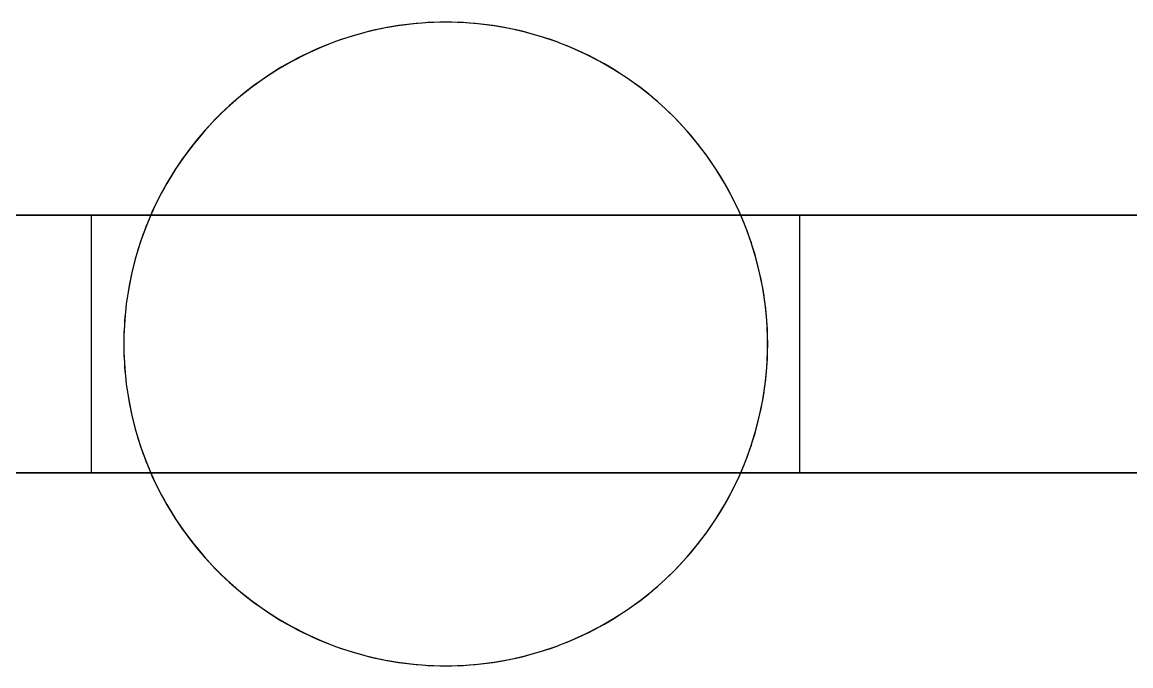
# Model space of a CAD drawing. Header units: millimetres. Extents: x -5 to 104, y -23 to 24.
# Drawn here: x 18.242 to 19.964, y -0.3 to 0.7 of the extents above; entities that cross this region are included whole.
import ezdxf

# ---------------------------------------------------------------- set-up
doc = ezdxf.new("R2010")
doc.units = ezdxf.units.MM
doc.linetypes.add('DASHED', pattern=[1.524, 1.27, -0.254])
doc.layers.add('HIDDEN', color=8, linetype='DASHED')
doc.layers.add('VISIBLE', color=7, linetype='CONTINUOUS')

msp = doc.modelspace()

# ---------------------------------------------------------------- linework, layer by layer
at = {"layer": 'HIDDEN'}
for points in [[(18.9, 0.7), (18.87508, 0.69938), (18.85022, 0.69752), (18.82548, 0.69442), (18.80093, 0.69009), (18.77662, 0.68454), (18.75262, 0.67779), (18.72899, 0.66985), (18.70578, 0.66074), (18.68306, 0.65048), (18.66087, 0.63911), (18.63928, 0.62665), (18.61834, 0.61312), (18.5981, 0.59857), (18.57861, 0.58302), (18.55991, 0.56653), (18.54207, 0.54912), (18.52511, 0.53084), (18.50908, 0.51174), (18.49403, 0.49187), (18.47999, 0.47127), (18.46699, 0.45), (18.45506, 0.42811), (18.44425, 0.40564), (18.43456, 0.38267), (18.42604, 0.35924), (18.41869, 0.33542), (18.41254, 0.31126), (18.4076, 0.28682), (18.40388, 0.26217), (18.4014, 0.23737), (18.40016, 0.21247), (18.40016, 0.18753), (18.4014, 0.16263), (18.40388, 0.13783), (18.4076, 0.11318), (18.41254, 0.08874), (18.41869, 0.06458), (18.42604, 0.04076), (18.43456, 0.01733), (18.44425, -0.00564), (18.45506, -0.02811), (18.46699, -0.05), (18.47999, -0.07127), (18.49403, -0.09187), (18.50908, -0.11174), (18.52511, -0.13084), (18.54207, -0.14912), (18.55991, -0.16653), (18.57861, -0.18302), (18.5981, -0.19857), (18.61834, -0.21312), (18.63928, -0.22665), (18.66087, -0.23911), (18.68306, -0.25048), (18.70578, -0.26074), (18.72899, -0.26985), (18.75262, -0.27779), (18.77662, -0.28454), (18.80093, -0.29009), (18.82548, -0.29442), (18.85022, -0.29752), (18.87508, -0.29938), (18.9, -0.3)], [(18.9, -0.3), (18.92492, -0.29938), (18.94978, -0.29752), (18.97452, -0.29442), (18.99907, -0.29009), (19.02338, -0.28454), (19.04738, -0.27779), (19.07101, -0.26985), (19.09422, -0.26074), (19.11694, -0.25048), (19.13913, -0.23911), (19.16072, -0.22665), (19.18166, -0.21312), (19.2019, -0.19857), (19.22139, -0.18302), (19.24009, -0.16653), (19.25793, -0.14912), (19.27489, -0.13084), (19.29092, -0.11174), (19.30597, -0.09187), (19.32001, -0.07127), (19.33301, -0.05), (19.34494, -0.02811), (19.35575, -0.00564), (19.36544, 0.01733), (19.37396, 0.04076), (19.38131, 0.06458), (19.38746, 0.08874), (19.3924, 0.11318), (19.39612, 0.13783), (19.3986, 0.16263), (19.39984, 0.18753), (19.39984, 0.21247), (19.3986, 0.23737), (19.39612, 0.26217), (19.3924, 0.28682), (19.38746, 0.31126), (19.38131, 0.33542), (19.37396, 0.35924), (19.36544, 0.38267), (19.35575, 0.40564), (19.34494, 0.42811), (19.33301, 0.45), (19.32001, 0.47127), (19.30597, 0.49187), (19.29092, 0.51174), (19.27489, 0.53084), (19.25793, 0.54912), (19.24009, 0.56653), (19.22139, 0.58302), (19.2019, 0.59857), (19.18166, 0.61312), (19.16072, 0.62665), (19.13913, 0.63911), (19.11694, 0.65048), (19.09422, 0.66074), (19.07101, 0.66985), (19.04738, 0.67779), (19.02338, 0.68454), (18.99907, 0.69009), (18.97452, 0.69442), (18.94978, 0.69752), (18.92492, 0.69938), (18.9, 0.7)], [(19.96905, 0.4), (19.88492, 0.4), (19.80079, 0.4), (19.71667, 0.4), (19.63254, 0.4), (19.54841, 0.4), (19.46429, 0.4), (19.38016, 0.4), (19.29603, 0.4), (19.2119, 0.4), (19.12778, 0.4), (19.04365, 0.4), (18.95952, 0.4), (18.8754, 0.4), (18.79127, 0.4), (18.70714, 0.4), (18.62302, 0.4), (18.53889, 0.4), (18.45476, 0.4), (18.37063, 0.4), (18.28651, 0.4), (18.20238, 0.4)], [(18.20238, 0.4), (18.24444, 0.4), (18.28651, 0.4), (18.32857, 0.4), (18.37063, 0.4), (18.4127, 0.4), (18.45476, 0.4), (18.49683, 0.4), (18.53889, 0.4), (18.58095, 0.4), (18.62302, 0.4), (18.66508, 0.4), (18.70714, 0.4), (18.74921, 0.4), (18.79127, 0.4), (18.83333, 0.4), (18.8754, 0.4), (18.91746, 0.4), (18.95952, 0.4), (19.00159, 0.4), (19.04365, 0.4), (19.08571, 0.4), (19.12778, 0.4), (19.16984, 0.4), (19.2119, 0.4), (19.25397, 0.4), (19.29603, 0.4), (19.3381, 0.4), (19.38016, 0.4), (19.42222, 0.4), (19.46429, 0.4), (19.50635, 0.4), (19.54841, 0.4), (19.59048, 0.4), (19.63254, 0.4), (19.6746, 0.4), (19.71667, 0.4), (19.75873, 0.4), (19.80079, 0.4), (19.84286, 0.4), (19.88492, 0.4), (19.92698, 0.4), (19.96905, 0.4)], [(19.98571, 0.4), (19.84921, 0.4), (19.7127, 0.4), (19.57619, 0.4), (19.43968, 0.4), (19.30317, 0.4), (19.16667, 0.4), (19.03016, 0.4), (18.89365, 0.4), (18.75714, 0.4), (18.62063, 0.4), (18.48413, 0.4), (18.34762, 0.4), (18.21111, 0.4)], [(19.45, 0.4), (19.43254, 0.4), (19.41508, 0.4), (19.39762, 0.4), (19.38016, 0.4), (19.3627, 0.4), (19.34524, 0.4), (19.32778, 0.4), (19.31032, 0.4), (19.29286, 0.4), (19.2754, 0.4), (19.25794, 0.4), (19.24048, 0.4), (19.22302, 0.4), (19.20556, 0.4), (19.1881, 0.4), (19.17063, 0.4), (19.15317, 0.4), (19.13571, 0.4), (19.11825, 0.4), (19.10079, 0.4), (19.08333, 0.4), (19.06587, 0.4), (19.04841, 0.4), (19.03095, 0.4), (19.01349, 0.4), (18.99603, 0.4), (18.97857, 0.4), (18.96111, 0.4), (18.94365, 0.4), (18.92619, 0.4), (18.90873, 0.4), (18.89127, 0.4), (18.87381, 0.4), (18.85635, 0.4), (18.83889, 0.4), (18.82143, 0.4), (18.80397, 0.4), (18.78651, 0.4), (18.76905, 0.4), (18.75159, 0.4), (18.73413, 0.4), (18.71667, 0.4), (18.69921, 0.4), (18.68175, 0.4), (18.66429, 0.4), (18.64683, 0.4), (18.62937, 0.4), (18.6119, 0.4), (18.59444, 0.4), (18.57698, 0.4), (18.55952, 0.4), (18.54206, 0.4), (18.5246, 0.4), (18.50714, 0.4), (18.48968, 0.4), (18.47222, 0.4), (18.45476, 0.4), (18.4373, 0.4), (18.41984, 0.4), (18.40238, 0.4), (18.38492, 0.4), (18.36746, 0.4), (18.35, 0.4)], [(18.35, 0.4), (18.35873, 0.4), (18.36746, 0.4), (18.37619, 0.4), (18.38492, 0.4), (18.39365, 0.4), (18.40238, 0.4), (18.41111, 0.4), (18.41984, 0.4), (18.42857, 0.4), (18.4373, 0.4), (18.44603, 0.4), (18.45476, 0.4), (18.46349, 0.4), (18.47222, 0.4), (18.48095, 0.4), (18.48968, 0.4), (18.49841, 0.4), (18.50714, 0.4), (18.51587, 0.4), (18.5246, 0.4), (18.53333, 0.4), (18.54206, 0.4), (18.55079, 0.4), (18.55952, 0.4), (18.56825, 0.4), (18.57698, 0.4), (18.58571, 0.4), (18.59444, 0.4), (18.60317, 0.4), (18.6119, 0.4), (18.62063, 0.4), (18.62937, 0.4), (18.6381, 0.4), (18.64683, 0.4), (18.65556, 0.4), (18.66429, 0.4), (18.67302, 0.4), (18.68175, 0.4), (18.69048, 0.4), (18.69921, 0.4), (18.70794, 0.4), (18.71667, 0.4), (18.7254, 0.4), (18.73413, 0.4), (18.74286, 0.4), (18.75159, 0.4), (18.76032, 0.4), (18.76905, 0.4), (18.77778, 0.4), (18.78651, 0.4), (18.79524, 0.4), (18.80397, 0.4), (18.8127, 0.4), (18.82143, 0.4), (18.83016, 0.4), (18.83889, 0.4), (18.84762, 0.4), (18.85635, 0.4), (18.86508, 0.4), (18.87381, 0.4), (18.88254, 0.4), (18.89127, 0.4), (18.9, 0.4)], [(19.45, 0.4), (19.43254, 0.4), (19.41508, 0.4), (19.39762, 0.4), (19.38016, 0.4), (19.3627, 0.4), (19.34524, 0.4), (19.32778, 0.4), (19.31032, 0.4), (19.29286, 0.4), (19.2754, 0.4), (19.25794, 0.4), (19.24048, 0.4), (19.22302, 0.4), (19.20556, 0.4), (19.1881, 0.4), (19.17063, 0.4), (19.15317, 0.4), (19.13571, 0.4), (19.11825, 0.4), (19.10079, 0.4), (19.08333, 0.4), (19.06587, 0.4), (19.04841, 0.4), (19.03095, 0.4), (19.01349, 0.4), (18.99603, 0.4), (18.97857, 0.4), (18.96111, 0.4), (18.94365, 0.4), (18.92619, 0.4), (18.90873, 0.4), (18.89127, 0.4), (18.87381, 0.4), (18.85635, 0.4), (18.83889, 0.4), (18.82143, 0.4), (18.80397, 0.4), (18.78651, 0.4), (18.76905, 0.4), (18.75159, 0.4), (18.73413, 0.4), (18.71667, 0.4), (18.69921, 0.4), (18.68175, 0.4), (18.66429, 0.4), (18.64683, 0.4), (18.62937, 0.4), (18.6119, 0.4), (18.59444, 0.4), (18.57698, 0.4), (18.55952, 0.4), (18.54206, 0.4), (18.5246, 0.4), (18.50714, 0.4), (18.48968, 0.4), (18.47222, 0.4), (18.45476, 0.4), (18.4373, 0.4), (18.41984, 0.4), (18.40238, 0.4), (18.38492, 0.4), (18.36746, 0.4), (18.35, 0.4)], [(18.35, 0.4), (18.35873, 0.4), (18.36746, 0.4), (18.37619, 0.4), (18.38492, 0.4), (18.39365, 0.4), (18.40238, 0.4), (18.41111, 0.4), (18.41984, 0.4), (18.42857, 0.4), (18.4373, 0.4), (18.44603, 0.4), (18.45476, 0.4), (18.46349, 0.4), (18.47222, 0.4), (18.48095, 0.4), (18.48968, 0.4), (18.49841, 0.4), (18.50714, 0.4), (18.51587, 0.4), (18.5246, 0.4), (18.53333, 0.4), (18.54206, 0.4), (18.55079, 0.4), (18.55952, 0.4), (18.56825, 0.4), (18.57698, 0.4), (18.58571, 0.4), (18.59444, 0.4), (18.60317, 0.4), (18.6119, 0.4), (18.62063, 0.4), (18.62937, 0.4), (18.6381, 0.4), (18.64683, 0.4), (18.65556, 0.4), (18.66429, 0.4), (18.67302, 0.4), (18.68175, 0.4), (18.69048, 0.4), (18.69921, 0.4), (18.70794, 0.4), (18.71667, 0.4), (18.7254, 0.4), (18.73413, 0.4), (18.74286, 0.4), (18.75159, 0.4), (18.76032, 0.4), (18.76905, 0.4), (18.77778, 0.4), (18.78651, 0.4), (18.79524, 0.4), (18.80397, 0.4), (18.8127, 0.4), (18.82143, 0.4), (18.83016, 0.4), (18.83889, 0.4), (18.84762, 0.4), (18.85635, 0.4), (18.86508, 0.4), (18.87381, 0.4), (18.88254, 0.4), (18.89127, 0.4), (18.9, 0.4)], [(18.35, 0), (18.35, 0.4)], [(18.35, 0), (18.35, 0.4)], [(18.44174, 0.4), (18.43917, 0.394), (18.43667, 0.38796), (18.43426, 0.38189), (18.43192, 0.37579), (18.42966, 0.36966), (18.42749, 0.3635), (18.42539, 0.35732), (18.42338, 0.3511), (18.42145, 0.34486), (18.41959, 0.3386), (18.41782, 0.33231), (18.41614, 0.326), (18.41453, 0.31967), (18.41301, 0.31332), (18.41157, 0.30695), (18.41022, 0.30056), (18.40894, 0.29415), (18.40776, 0.28773), (18.40665, 0.28129), (18.40563, 0.27484), (18.4047, 0.26837), (18.40385, 0.26189), (18.40308, 0.25541), (18.4024, 0.24891), (18.4018, 0.24241), (18.40129, 0.2359), (18.40086, 0.22938), (18.40052, 0.22285), (18.40027, 0.21633), (18.4001, 0.2098), (18.40001, 0.20327), (18.40001, 0.19673), (18.4001, 0.1902), (18.40027, 0.18367), (18.40052, 0.17715), (18.40086, 0.17062), (18.40129, 0.1641), (18.4018, 0.15759), (18.4024, 0.15109), (18.40308, 0.14459), (18.40385, 0.13811), (18.4047, 0.13163), (18.40563, 0.12516), (18.40665, 0.11871), (18.40776, 0.11227), (18.40894, 0.10585), (18.41022, 0.09944), (18.41157, 0.09305), (18.41301, 0.08668), (18.41453, 0.08033), (18.41614, 0.074), (18.41782, 0.06769), (18.41959, 0.0614), (18.42145, 0.05514), (18.42338, 0.0489), (18.42539, 0.04268), (18.42749, 0.0365), (18.42966, 0.03034), (18.43192, 0.02421), (18.43426, 0.01811), (18.43667, 0.01204), (18.43917, 0.006), (18.44174, 0)], [(18.9, 0.4), (18.90873, 0.4), (18.91746, 0.4), (18.92619, 0.4), (18.93492, 0.4), (18.94365, 0.4), (18.95238, 0.4), (18.96111, 0.4), (18.96984, 0.4), (18.97857, 0.4), (18.9873, 0.4), (18.99603, 0.4), (19.00476, 0.4), (19.01349, 0.4), (19.02222, 0.4), (19.03095, 0.4), (19.03968, 0.4), (19.04841, 0.4), (19.05714, 0.4), (19.06587, 0.4), (19.0746, 0.4), (19.08333, 0.4), (19.09206, 0.4), (19.10079, 0.4), (19.10952, 0.4), (19.11825, 0.4), (19.12698, 0.4), (19.13571, 0.4), (19.14444, 0.4), (19.15317, 0.4), (19.1619, 0.4), (19.17063, 0.4), (19.17937, 0.4), (19.1881, 0.4), (19.19683, 0.4), (19.20556, 0.4), (19.21429, 0.4), (19.22302, 0.4), (19.23175, 0.4), (19.24048, 0.4), (19.24921, 0.4), (19.25794, 0.4), (19.26667, 0.4), (19.2754, 0.4), (19.28413, 0.4), (19.29286, 0.4), (19.30159, 0.4), (19.31032, 0.4), (19.31905, 0.4), (19.32778, 0.4), (19.33651, 0.4), (19.34524, 0.4), (19.35397, 0.4), (19.3627, 0.4), (19.37143, 0.4), (19.38016, 0.4), (19.38889, 0.4), (19.39762, 0.4), (19.40635, 0.4), (19.41508, 0.4), (19.42381, 0.4), (19.43254, 0.4), (19.44127, 0.4), (19.45, 0.4)], [(18.9, 0.4), (18.90873, 0.4), (18.91746, 0.4), (18.92619, 0.4), (18.93492, 0.4), (18.94365, 0.4), (18.95238, 0.4), (18.96111, 0.4), (18.96984, 0.4), (18.97857, 0.4), (18.9873, 0.4), (18.99603, 0.4), (19.00476, 0.4), (19.01349, 0.4), (19.02222, 0.4), (19.03095, 0.4), (19.03968, 0.4), (19.04841, 0.4), (19.05714, 0.4), (19.06587, 0.4), (19.0746, 0.4), (19.08333, 0.4), (19.09206, 0.4), (19.10079, 0.4), (19.10952, 0.4), (19.11825, 0.4), (19.12698, 0.4), (19.13571, 0.4), (19.14444, 0.4), (19.15317, 0.4), (19.1619, 0.4), (19.17063, 0.4), (19.17937, 0.4), (19.1881, 0.4), (19.19683, 0.4), (19.20556, 0.4), (19.21429, 0.4), (19.22302, 0.4), (19.23175, 0.4), (19.24048, 0.4), (19.24921, 0.4), (19.25794, 0.4), (19.26667, 0.4), (19.2754, 0.4), (19.28413, 0.4), (19.29286, 0.4), (19.30159, 0.4), (19.31032, 0.4), (19.31905, 0.4), (19.32778, 0.4), (19.33651, 0.4), (19.34524, 0.4), (19.35397, 0.4), (19.3627, 0.4), (19.37143, 0.4), (19.38016, 0.4), (19.38889, 0.4), (19.39762, 0.4), (19.40635, 0.4), (19.41508, 0.4), (19.42381, 0.4), (19.43254, 0.4), (19.44127, 0.4), (19.45, 0.4)], [(19.35826, 0), (19.36083, 0.006), (19.36333, 0.01204), (19.36574, 0.01811), (19.36808, 0.02421), (19.37034, 0.03034), (19.37251, 0.0365), (19.37461, 0.04268), (19.37662, 0.0489), (19.37855, 0.05514), (19.38041, 0.0614), (19.38218, 0.06769), (19.38386, 0.074), (19.38547, 0.08033), (19.38699, 0.08668), (19.38843, 0.09305), (19.38978, 0.09944), (19.39106, 0.10585), (19.39224, 0.11227), (19.39335, 0.11871), (19.39437, 0.12516), (19.3953, 0.13163), (19.39615, 0.13811), (19.39692, 0.14459), (19.3976, 0.15109), (19.3982, 0.15759), (19.39871, 0.1641), (19.39914, 0.17062), (19.39948, 0.17715), (19.39973, 0.18367), (19.3999, 0.1902), (19.39999, 0.19673), (19.39999, 0.20327), (19.3999, 0.2098), (19.39973, 0.21633), (19.39948, 0.22285), (19.39914, 0.22938), (19.39871, 0.2359), (19.3982, 0.24241), (19.3976, 0.24891), (19.39692, 0.25541), (19.39615, 0.26189), (19.3953, 0.26837), (19.39437, 0.27484), (19.39335, 0.28129), (19.39224, 0.28773), (19.39106, 0.29415), (19.38978, 0.30056), (19.38843, 0.30695), (19.38699, 0.31332), (19.38547, 0.31967), (19.38386, 0.326), (19.38218, 0.33231), (19.38041, 0.3386), (19.37855, 0.34486), (19.37662, 0.3511), (19.37461, 0.35732), (19.37251, 0.3635), (19.37034, 0.36966), (19.36808, 0.37579), (19.36574, 0.38189), (19.36333, 0.38796), (19.36083, 0.394), (19.35826, 0.4)], [(19.45, 0), (19.45, 0.4)], [(19.45, 0), (19.45, 0.4)], [(19.96905, 0), (19.88492, 0), (19.80079, 0), (19.71667, 0), (19.63254, 0), (19.54841, 0), (19.46429, 0), (19.38016, 0), (19.29603, 0), (19.2119, 0), (19.12778, 0), (19.04365, 0), (18.95952, 0), (18.8754, 0), (18.79127, 0), (18.70714, 0), (18.62302, 0), (18.53889, 0), (18.45476, 0), (18.37063, 0), (18.28651, 0), (18.20238, 0)], [(18.20238, 0), (18.24444, 0), (18.28651, 0), (18.32857, 0), (18.37063, 0), (18.4127, 0), (18.45476, 0), (18.49683, 0), (18.53889, 0), (18.58095, 0), (18.62302, 0), (18.66508, 0), (18.70714, 0), (18.74921, 0), (18.79127, 0), (18.83333, 0), (18.8754, 0), (18.91746, 0), (18.95952, 0), (19.00159, 0), (19.04365, 0), (19.08571, 0), (19.12778, 0), (19.16984, 0), (19.2119, 0), (19.25397, 0), (19.29603, 0), (19.3381, 0), (19.38016, 0), (19.42222, 0), (19.46429, 0), (19.50635, 0), (19.54841, 0), (19.59048, 0), (19.63254, 0), (19.6746, 0), (19.71667, 0), (19.75873, 0), (19.80079, 0), (19.84286, 0), (19.88492, 0), (19.92698, 0), (19.96905, 0)], [(19.98571, 0), (19.84921, 0), (19.7127, 0), (19.57619, 0), (19.43968, 0), (19.30317, 0), (19.16667, 0), (19.03016, 0), (18.89365, 0), (18.75714, 0), (18.62063, 0), (18.48413, 0), (18.34762, 0), (18.21111, 0)], [(19.45, 0), (19.43254, 0), (19.41508, 0), (19.39762, 0), (19.38016, 0), (19.3627, 0), (19.34524, 0), (19.32778, 0), (19.31032, 0), (19.29286, 0), (19.2754, 0), (19.25794, 0), (19.24048, 0), (19.22302, 0), (19.20556, 0), (19.1881, 0), (19.17063, 0), (19.15317, 0), (19.13571, 0), (19.11825, 0), (19.10079, 0), (19.08333, 0), (19.06587, 0), (19.04841, 0), (19.03095, 0), (19.01349, 0), (18.99603, 0), (18.97857, 0), (18.96111, 0), (18.94365, 0), (18.92619, 0), (18.90873, 0), (18.89127, 0), (18.87381, 0), (18.85635, 0), (18.83889, 0), (18.82143, 0), (18.80397, 0), (18.78651, 0), (18.76905, 0), (18.75159, 0), (18.73413, 0), (18.71667, 0), (18.69921, 0), (18.68175, 0), (18.66429, 0), (18.64683, 0), (18.62937, 0), (18.6119, 0), (18.59444, 0), (18.57698, 0), (18.55952, 0), (18.54206, 0), (18.5246, 0), (18.50714, 0), (18.48968, 0), (18.47222, 0), (18.45476, 0), (18.4373, 0), (18.41984, 0), (18.40238, 0), (18.38492, 0), (18.36746, 0), (18.35, 0)], [(18.35, 0), (18.35873, 0), (18.36746, 0), (18.37619, 0), (18.38492, 0), (18.39365, 0), (18.40238, 0), (18.41111, 0), (18.41984, 0), (18.42857, 0), (18.4373, 0), (18.44603, 0), (18.45476, 0), (18.46349, 0), (18.47222, 0), (18.48095, 0), (18.48968, 0), (18.49841, 0), (18.50714, 0), (18.51587, 0), (18.5246, 0), (18.53333, 0), (18.54206, 0), (18.55079, 0), (18.55952, 0), (18.56825, 0), (18.57698, 0), (18.58571, 0), (18.59444, 0), (18.60317, 0), (18.6119, 0), (18.62063, 0), (18.62937, 0), (18.6381, 0), (18.64683, 0), (18.65556, 0), (18.66429, 0), (18.67302, 0), (18.68175, 0), (18.69048, 0), (18.69921, 0), (18.70794, 0), (18.71667, 0), (18.7254, 0), (18.73413, 0), (18.74286, 0), (18.75159, 0), (18.76032, 0), (18.76905, 0), (18.77778, 0), (18.78651, 0), (18.79524, 0), (18.80397, 0), (18.8127, 0), (18.82143, 0), (18.83016, 0), (18.83889, 0), (18.84762, 0), (18.85635, 0), (18.86508, 0), (18.87381, 0), (18.88254, 0), (18.89127, 0), (18.9, 0)], [(19.45, 0), (19.43254, 0), (19.41508, 0), (19.39762, 0), (19.38016, 0), (19.3627, 0), (19.34524, 0), (19.32778, 0), (19.31032, 0), (19.29286, 0), (19.2754, 0), (19.25794, 0), (19.24048, 0), (19.22302, 0), (19.20556, 0), (19.1881, 0), (19.17063, 0), (19.15317, 0), (19.13571, 0), (19.11825, 0), (19.10079, 0), (19.08333, 0), (19.06587, 0), (19.04841, 0), (19.03095, 0), (19.01349, 0), (18.99603, 0), (18.97857, 0), (18.96111, 0), (18.94365, 0), (18.92619, 0), (18.90873, 0), (18.89127, 0), (18.87381, 0), (18.85635, 0), (18.83889, 0), (18.82143, 0), (18.80397, 0), (18.78651, 0), (18.76905, 0), (18.75159, 0), (18.73413, 0), (18.71667, 0), (18.69921, 0), (18.68175, 0), (18.66429, 0), (18.64683, 0), (18.62937, 0), (18.6119, 0), (18.59444, 0), (18.57698, 0), (18.55952, 0), (18.54206, 0), (18.5246, 0), (18.50714, 0), (18.48968, 0), (18.47222, 0), (18.45476, 0), (18.4373, 0), (18.41984, 0), (18.40238, 0), (18.38492, 0), (18.36746, 0), (18.35, 0)], [(18.35, 0), (18.35873, 0), (18.36746, 0), (18.37619, 0), (18.38492, 0), (18.39365, 0), (18.40238, 0), (18.41111, 0), (18.41984, 0), (18.42857, 0), (18.4373, 0), (18.44603, 0), (18.45476, 0), (18.46349, 0), (18.47222, 0), (18.48095, 0), (18.48968, 0), (18.49841, 0), (18.50714, 0), (18.51587, 0), (18.5246, 0), (18.53333, 0), (18.54206, 0), (18.55079, 0), (18.55952, 0), (18.56825, 0), (18.57698, 0), (18.58571, 0), (18.59444, 0), (18.60317, 0), (18.6119, 0), (18.62063, 0), (18.62937, 0), (18.6381, 0), (18.64683, 0), (18.65556, 0), (18.66429, 0), (18.67302, 0), (18.68175, 0), (18.69048, 0), (18.69921, 0), (18.70794, 0), (18.71667, 0), (18.7254, 0), (18.73413, 0), (18.74286, 0), (18.75159, 0), (18.76032, 0), (18.76905, 0), (18.77778, 0), (18.78651, 0), (18.79524, 0), (18.80397, 0), (18.8127, 0), (18.82143, 0), (18.83016, 0), (18.83889, 0), (18.84762, 0), (18.85635, 0), (18.86508, 0), (18.87381, 0), (18.88254, 0), (18.89127, 0), (18.9, 0)], [(18.9, 0), (18.90873, 0), (18.91746, 0), (18.92619, 0), (18.93492, 0), (18.94365, 0), (18.95238, 0), (18.96111, 0), (18.96984, 0), (18.97857, 0), (18.9873, 0), (18.99603, 0), (19.00476, 0), (19.01349, 0), (19.02222, 0), (19.03095, 0), (19.03968, 0), (19.04841, 0), (19.05714, 0), (19.06587, 0), (19.0746, 0), (19.08333, 0), (19.09206, 0), (19.10079, 0), (19.10952, 0), (19.11825, 0), (19.12698, 0), (19.13571, 0), (19.14444, 0), (19.15317, 0), (19.1619, 0), (19.17063, 0), (19.17937, 0), (19.1881, 0), (19.19683, 0), (19.20556, 0), (19.21429, 0), (19.22302, 0), (19.23175, 0), (19.24048, 0), (19.24921, 0), (19.25794, 0), (19.26667, 0), (19.2754, 0), (19.28413, 0), (19.29286, 0), (19.30159, 0), (19.31032, 0), (19.31905, 0), (19.32778, 0), (19.33651, 0), (19.34524, 0), (19.35397, 0), (19.3627, 0), (19.37143, 0), (19.38016, 0), (19.38889, 0), (19.39762, 0), (19.40635, 0), (19.41508, 0), (19.42381, 0), (19.43254, 0), (19.44127, 0), (19.45, 0)], [(18.9, 0), (18.90873, 0), (18.91746, 0), (18.92619, 0), (18.93492, 0), (18.94365, 0), (18.95238, 0), (18.96111, 0), (18.96984, 0), (18.97857, 0), (18.9873, 0), (18.99603, 0), (19.00476, 0), (19.01349, 0), (19.02222, 0), (19.03095, 0), (19.03968, 0), (19.04841, 0), (19.05714, 0), (19.06587, 0), (19.0746, 0), (19.08333, 0), (19.09206, 0), (19.10079, 0), (19.10952, 0), (19.11825, 0), (19.12698, 0), (19.13571, 0), (19.14444, 0), (19.15317, 0), (19.1619, 0), (19.17063, 0), (19.17937, 0), (19.1881, 0), (19.19683, 0), (19.20556, 0), (19.21429, 0), (19.22302, 0), (19.23175, 0), (19.24048, 0), (19.24921, 0), (19.25794, 0), (19.26667, 0), (19.2754, 0), (19.28413, 0), (19.29286, 0), (19.30159, 0), (19.31032, 0), (19.31905, 0), (19.32778, 0), (19.33651, 0), (19.34524, 0), (19.35397, 0), (19.3627, 0), (19.37143, 0), (19.38016, 0), (19.38889, 0), (19.39762, 0), (19.40635, 0), (19.41508, 0), (19.42381, 0), (19.43254, 0), (19.44127, 0), (19.45, 0)]]:
    msp.add_lwpolyline(points, dxfattribs=at)
at = {"layer": 'VISIBLE'}
for points in [[(18.9, 0.7), (18.8908, 0.69992), (18.8816, 0.69966), (18.87241, 0.69924), (18.86323, 0.69865), (18.85406, 0.69789), (18.84491, 0.69696), (18.83577, 0.69586), (18.82666, 0.69459), (18.81757, 0.69316), (18.80851, 0.69156), (18.79948, 0.68979), (18.79049, 0.68786), (18.78153, 0.68576), (18.77261, 0.6835), (18.76374, 0.68107), (18.75491, 0.67849), (18.74613, 0.67573), (18.7374, 0.67282), (18.72873, 0.66975), (18.72011, 0.66652), (18.71156, 0.66313), (18.70307, 0.65959), (18.69465, 0.65588), (18.68629, 0.65203), (18.67801, 0.64802), (18.66981, 0.64386), (18.66168, 0.63955), (18.65363, 0.63509), (18.64567, 0.63048), (18.63779, 0.62573), (18.63, 0.62083), (18.6223, 0.61579), (18.6147, 0.61061), (18.60719, 0.60529), (18.59978, 0.59984), (18.59248, 0.59425), (18.58527, 0.58852), (18.57818, 0.58266), (18.57119, 0.57668), (18.56432, 0.57056), (18.55756, 0.56432), (18.55091, 0.55796), (18.54438, 0.55148), (18.53798, 0.54487), (18.53169, 0.53815), (18.52553, 0.53132), (18.5195, 0.52437), (18.51359, 0.51732), (18.50782, 0.51015), (18.50218, 0.50288), (18.49667, 0.49551), (18.49131, 0.48804), (18.48607, 0.48047), (18.48098, 0.47281), (18.47603, 0.46505), (18.47123, 0.45721), (18.46657, 0.44927), (18.46206, 0.44126), (18.45769, 0.43316), (18.45348, 0.42498), (18.44941, 0.41673), (18.4455, 0.4084), (18.44174, 0.4)], [(19.35826, 0.4), (19.3545, 0.4084), (19.35059, 0.41673), (19.34652, 0.42498), (19.34231, 0.43316), (19.33794, 0.44126), (19.33343, 0.44927), (19.32877, 0.45721), (19.32397, 0.46505), (19.31902, 0.47281), (19.31393, 0.48047), (19.30869, 0.48804), (19.30333, 0.49551), (19.29782, 0.50288), (19.29218, 0.51015), (19.28641, 0.51732), (19.2805, 0.52437), (19.27447, 0.53132), (19.26831, 0.53815), (19.26202, 0.54487), (19.25562, 0.55148), (19.24909, 0.55796), (19.24244, 0.56432), (19.23568, 0.57056), (19.22881, 0.57668), (19.22182, 0.58266), (19.21473, 0.58852), (19.20752, 0.59425), (19.20022, 0.59984), (19.19281, 0.60529), (19.1853, 0.61061), (19.1777, 0.61579), (19.17, 0.62083), (19.16221, 0.62573), (19.15433, 0.63048), (19.14637, 0.63509), (19.13832, 0.63955), (19.13019, 0.64386), (19.12199, 0.64802), (19.11371, 0.65203), (19.10535, 0.65588), (19.09693, 0.65959), (19.08844, 0.66313), (19.07989, 0.66652), (19.07127, 0.66975), (19.0626, 0.67282), (19.05387, 0.67573), (19.04509, 0.67849), (19.03626, 0.68107), (19.02739, 0.6835), (19.01847, 0.68576), (19.00951, 0.68786), (19.00052, 0.68979), (18.99149, 0.69156), (18.98243, 0.69316), (18.97334, 0.69459), (18.96423, 0.69586), (18.95509, 0.69696), (18.94594, 0.69789), (18.93677, 0.69865), (18.92759, 0.69924), (18.9184, 0.69966), (18.9092, 0.69992), (18.9, 0.7)], [(18.21111, 0.4), (18.27937, 0.4), (18.34762, 0.4), (18.41587, 0.4), (18.48413, 0.4), (18.55238, 0.4), (18.62063, 0.4), (18.68889, 0.4), (18.75714, 0.4), (18.8254, 0.4), (18.89365, 0.4), (18.9619, 0.4), (19.03016, 0.4), (19.09841, 0.4), (19.16667, 0.4), (19.23492, 0.4), (19.30317, 0.4), (19.37143, 0.4), (19.43968, 0.4), (19.50794, 0.4), (19.57619, 0.4), (19.64444, 0.4), (19.7127, 0.4), (19.78095, 0.4), (19.84921, 0.4), (19.91746, 0.4), (19.98571, 0.4)], [(18.21111, 0), (18.27937, 0), (18.34762, 0), (18.41587, 0), (18.48413, 0), (18.55238, 0), (18.62063, 0), (18.68889, 0), (18.75714, 0), (18.8254, 0), (18.89365, 0), (18.9619, 0), (19.03016, 0), (19.09841, 0), (19.16667, 0), (19.23492, 0), (19.30317, 0), (19.37143, 0), (19.43968, 0), (19.50794, 0), (19.57619, 0), (19.64444, 0), (19.7127, 0), (19.78095, 0), (19.84921, 0), (19.91746, 0), (19.98571, 0)], [(18.44174, 0), (18.4455, -0.0084), (18.44941, -0.01673), (18.45348, -0.02498), (18.45769, -0.03316), (18.46206, -0.04126), (18.46657, -0.04927), (18.47123, -0.05721), (18.47603, -0.06505), (18.48098, -0.07281), (18.48607, -0.08047), (18.49131, -0.08804), (18.49667, -0.09551), (18.50218, -0.10288), (18.50782, -0.11015), (18.51359, -0.11732), (18.5195, -0.12437), (18.52553, -0.13132), (18.53169, -0.13815), (18.53798, -0.14487), (18.54438, -0.15148), (18.55091, -0.15796), (18.55756, -0.16432), (18.56432, -0.17056), (18.57119, -0.17668), (18.57818, -0.18266), (18.58527, -0.18852), (18.59248, -0.19425), (18.59978, -0.19984), (18.60719, -0.20529), (18.6147, -0.21061), (18.6223, -0.21579), (18.63, -0.22083), (18.63779, -0.22573), (18.64567, -0.23048), (18.65363, -0.23509), (18.66168, -0.23955), (18.66981, -0.24386), (18.67801, -0.24802), (18.68629, -0.25203), (18.69465, -0.25588), (18.70307, -0.25959), (18.71156, -0.26313), (18.72011, -0.26652), (18.72873, -0.26975), (18.7374, -0.27282), (18.74613, -0.27573), (18.75491, -0.27849), (18.76374, -0.28107), (18.77261, -0.2835), (18.78153, -0.28576), (18.79049, -0.28786), (18.79948, -0.28979), (18.80851, -0.29156), (18.81757, -0.29316), (18.82666, -0.29459), (18.83577, -0.29586), (18.84491, -0.29696), (18.85406, -0.29789), (18.86323, -0.29865), (18.87241, -0.29924), (18.8816, -0.29966), (18.8908, -0.29992), (18.9, -0.3)], [(18.9, -0.3), (18.9092, -0.29992), (18.9184, -0.29966), (18.92759, -0.29924), (18.93677, -0.29865), (18.94594, -0.29789), (18.95509, -0.29696), (18.96423, -0.29586), (18.97334, -0.29459), (18.98243, -0.29316), (18.99149, -0.29156), (19.00052, -0.28979), (19.00951, -0.28786), (19.01847, -0.28576), (19.02739, -0.2835), (19.03626, -0.28107), (19.04509, -0.27849), (19.05387, -0.27573), (19.0626, -0.27282), (19.07127, -0.26975), (19.07989, -0.26652), (19.08844, -0.26313), (19.09693, -0.25959), (19.10535, -0.25588), (19.11371, -0.25203), (19.12199, -0.24802), (19.13019, -0.24386), (19.13832, -0.23955), (19.14637, -0.23509), (19.15433, -0.23048), (19.16221, -0.22573), (19.17, -0.22083), (19.1777, -0.21579), (19.1853, -0.21061), (19.19281, -0.20529), (19.20022, -0.19984), (19.20752, -0.19425), (19.21473, -0.18852), (19.22182, -0.18266), (19.22881, -0.17668), (19.23568, -0.17056), (19.24244, -0.16432), (19.24909, -0.15796), (19.25562, -0.15148), (19.26202, -0.14487), (19.26831, -0.13815), (19.27447, -0.13132), (19.2805, -0.12437), (19.28641, -0.11732), (19.29218, -0.11015), (19.29782, -0.10288), (19.30333, -0.09551), (19.30869, -0.08804), (19.31393, -0.08047), (19.31902, -0.07281), (19.32397, -0.06505), (19.32877, -0.05721), (19.33343, -0.04927), (19.33794, -0.04126), (19.34231, -0.03316), (19.34652, -0.02498), (19.35059, -0.01673), (19.3545, -0.0084), (19.35826, 0)]]:
    msp.add_lwpolyline(points, dxfattribs=at)

doc.saveas('drawing.dxf')
